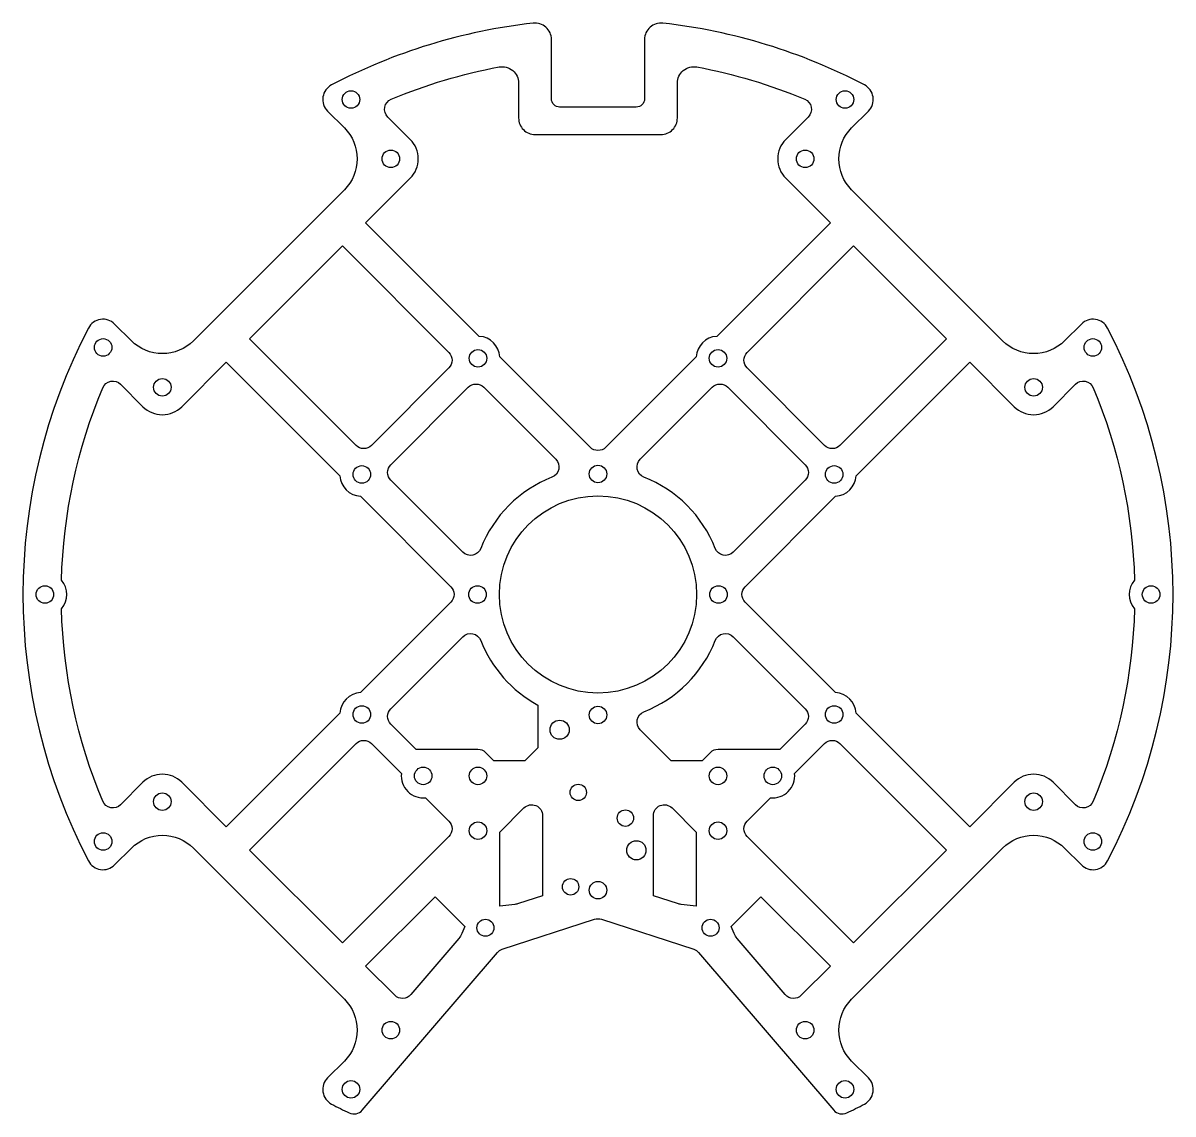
# Model space of a CAD drawing. Header units: millimetres. Extents: x -105 to 105, y -95 to 104.
import ezdxf

# ---------------------------------------------------------------- set-up
doc = ezdxf.new("R2010")
doc.units = ezdxf.units.MM

msp = doc.modelspace()

# ---------------------------------------------------------------- linework, layer by layer
for points in [[(-93.05, 48.65, 0.245635), (-93.05, -48.65, 0.506225), (-88.27, -49.38), (-85.21, -46.32, -0.414214), (-73.89, -46.32), (-46.32, -73.89, -0.414214), (-46.32, -85.21), (-49.38, -88.27, 0.506225), (-48.65, -93.05, 0.008598), (-45.42, -94.67, 0.339763), (-43.04, -94.17), (-18.38, -65.37, -0.138271), (-17.48, -64.76), (-0.62, -59.3, -0.157874), (0.62, -59.3), (17.48, -64.76, -0.138271), (18.38, -65.37), (43.04, -94.17, 0.339763), (45.42, -94.67, 0.008598), (48.65, -93.05, 0.506225), (49.38, -88.27), (46.32, -85.21, -0.414214), (46.32, -73.89), (73.89, -46.32, -0.414214), (85.21, -46.32), (88.27, -49.38, 0.506225), (93.05, -48.65, 0.245635), (93.05, 48.65, 0.506225), (88.27, 49.38), (85.21, 46.32, -0.414214), (73.89, 46.32), (46.32, 73.89, -0.414214), (46.32, 85.21), (49.38, 88.27, 0.506225), (48.65, 93.05, 0.092449), (11.84, 104.33, 0.447707), (8.5, 101.35), (8.5, 90.5, -0.414214), (7, 89), (-7, 89, -0.414214), (-8.5, 90.5), (-8.5, 101.35, 0.447707), (-11.84, 104.33, 0.092449), (-48.65, 93.05, 0.506225), (-49.38, 88.27), (-46.32, 85.21, -0.414214), (-46.32, 73.89), (-73.89, 46.32, -0.414214), (-85.21, 46.32), (-88.27, 49.38, 0.506225)], [(18.05, 96.32, -0.052575), (37.75, 90.44, -0.533651), (38.39, 87.18), (34.29, 83.09, 0.414214), (34.29, 76.01), (42.43, 67.88), (21.67, 47.13, 0.377964), (17.93, 43.38), (1.41, 26.87, -0.414214), (-1.41, 26.87), (-17.93, 43.38, 0.377964), (-21.67, 47.13), (-42.43, 67.88), (-34.29, 76.01, 0.414214), (-34.29, 83.09), (-38.39, 87.18, -0.533651), (-37.75, 90.44, -0.052575), (-18.05, 96.32, -0.469579), (-14.5, 93.37), (-14.5, 87, 0.414214), (-11.5, 84), (11.5, 84, 0.414214), (14.5, 87), (14.5, 93.37, -0.469579)], [(-46.67, 63.64), (-27.22, 44.19, -0.414214), (-27.22, 41.37), (-41.37, 27.22, -0.414214), (-44.19, 27.22), (-63.64, 46.67)], [(63.64, 46.67), (44.19, 27.22, -0.414214), (41.37, 27.22), (27.22, 41.37, -0.414214), (27.22, 44.19), (46.67, 63.64)], [(-97.97, 2.61, -0.092458), (-90.44, 37.75, -0.533651), (-87.18, 38.39), (-83.09, 34.29, 0.414214), (-76.01, 34.29), (-67.88, 42.43), (-47.13, 21.67, 0.377964), (-43.38, 17.93), (-26.87, 1.41, -0.414214), (-26.87, -1.41), (-43.38, -17.93, 0.377964), (-47.13, -21.67), (-67.88, -42.43), (-76.01, -34.29, 0.414214), (-83.09, -34.29), (-87.18, -38.39, -0.533651), (-90.44, -37.75, -0.092458), (-97.97, -2.61, 0.370442)], [(97.97, -2.61, -0.092458), (90.44, -37.75, -0.533651), (87.18, -38.39), (83.09, -34.29, 0.414214), (76.01, -34.29), (67.88, -42.43), (47.13, -21.67, 0.377964), (43.38, -17.93), (26.87, -1.41, -0.414214), (26.87, 1.41), (43.38, 17.93, 0.377964), (47.13, 21.67), (67.88, 42.43), (76.01, 34.29, 0.414214), (83.09, 34.29), (87.18, 38.39, -0.533651), (90.44, 37.75, -0.092458), (97.97, 2.61, 0.370442)], [(-37.83, 23.69), (-23.69, 37.83, -0.414214), (-20.86, 37.83), (-7.72, 24.69, -0.540575), (-8.4, 21.41, 0.208712), (-21.41, 8.4, -0.540575), (-24.69, 7.72), (-37.83, 20.86, -0.414214)], [(20.86, 37.83, -0.414214), (23.69, 37.83), (37.83, 23.69, -0.414214), (37.83, 20.86), (24.69, 7.72, -0.540575), (21.41, 8.4, 0.208712), (8.4, 21.41, -0.540575), (7.72, 24.69)], [(-11.01, -27.98), (-13.38, -30.36), (-19.04, -30.36), (-20.51, -28.89, 0.198912), (-21.92, -28.31), (-33.21, -28.31), (-37.83, -23.69, -0.414214), (-37.83, -20.86), (-24.69, -7.72, -0.540575), (-21.41, -8.4, 0.176228), (-11.01, -20.19)], [(13.38, -30.36), (7.72, -24.69, -0.540575), (8.4, -21.41, 0.208712), (21.41, -8.4, -0.540575), (24.69, -7.72), (37.83, -20.86, -0.414214), (37.83, -23.69), (33.21, -28.31), (21.92, -28.31, 0.198912), (20.51, -28.89), (19.04, -30.36)], [(-31.48, -37.11), (-27.22, -41.37, -0.414214), (-27.22, -44.19), (-46.67, -63.64), (-63.64, -46.67), (-44.19, -27.22, -0.414214), (-41.37, -27.22), (-35.9, -32.69, 0.480384)], [(35.9, -32.69), (41.37, -27.22, -0.414214), (44.19, -27.22), (63.64, -46.67), (46.67, -63.64), (27.22, -44.19, -0.414214), (27.22, -41.37), (31.48, -37.11, 0.480384)], [(-10.11, -40.39), (-10.11, -55.02), (-14.51, -56.45, -0.046759), (-15.16, -56.59), (-17.93, -56.94), (-17.93, -43.38), (-13.52, -38.98, -0.668179)], [(13.52, -38.98), (17.93, -43.38), (17.93, -56.94), (15.16, -56.59, -0.046759), (14.51, -56.45), (10.11, -55.02), (10.11, -40.39, -0.668179)], [(-29.75, -55.2), (-24.31, -60.63), (-24.84, -61.89, -0.077831), (-25.42, -62.82), (-34.19, -73.07, -0.437059), (-37.12, -73.18), (-42.43, -67.88)], [(29.75, -55.2), (42.43, -67.88), (37.12, -73.18, -0.437059), (34.19, -73.07), (25.42, -62.82, -0.077831), (24.84, -61.89), (24.31, -60.63)]]:
    msp.add_lwpolyline(points, format="xyb", close=True)
for centre, radius in [((-45.11, 90.37), 1.6), ((45.11, 90.37), 1.6), ((-37.83, 79.55), 1.6), ((37.83, 79.55), 1.6), ((-90.37, 45.11), 1.6), ((90.37, 45.11), 1.6), ((-21.92, 43.13), 1.6), ((21.92, 43.13), 1.6), ((-79.55, 37.83), 1.6), ((79.55, 37.83), 1.6), ((-43.13, 21.92), 1.6), ((0, 22), 1.6), ((43.13, 21.92), 1.6), ((0, 0), 18), ((-101, 0), 1.6), ((-22, 0), 1.6), ((22, 0), 1.6), ((101, 0), 1.6), ((-43.13, -21.92), 1.6), ((0, -22), 1.6), ((43.13, -21.92), 1.6), ((-7.01, -24.7), 1.75), ((-31.92, -33.13), 1.6), ((-21.92, -33.13), 1.6), ((21.92, -33.13), 1.6), ((31.92, -33.13), 1.6), ((-3.6, -36.14), 1.5), ((-79.55, -37.83), 1.6), ((79.55, -37.83), 1.6), ((5, -40.84), 1.5), ((-21.92, -43.13), 1.6), ((21.92, -43.13), 1.6), ((-90.37, -45.11), 1.6), ((90.37, -45.11), 1.6), ((7.01, -46.71), 1.75), ((-5, -53.38), 1.5), ((0, -54), 1.6), ((-20.56, -60.85), 1.55), ((20.56, -60.85), 1.55), ((-37.83, -79.55), 1.6), ((37.83, -79.55), 1.6), ((-45.11, -90.37), 1.6), ((45.11, -90.37), 1.6)]:
    msp.add_circle(centre, radius)

doc.saveas('drawing.dxf')
